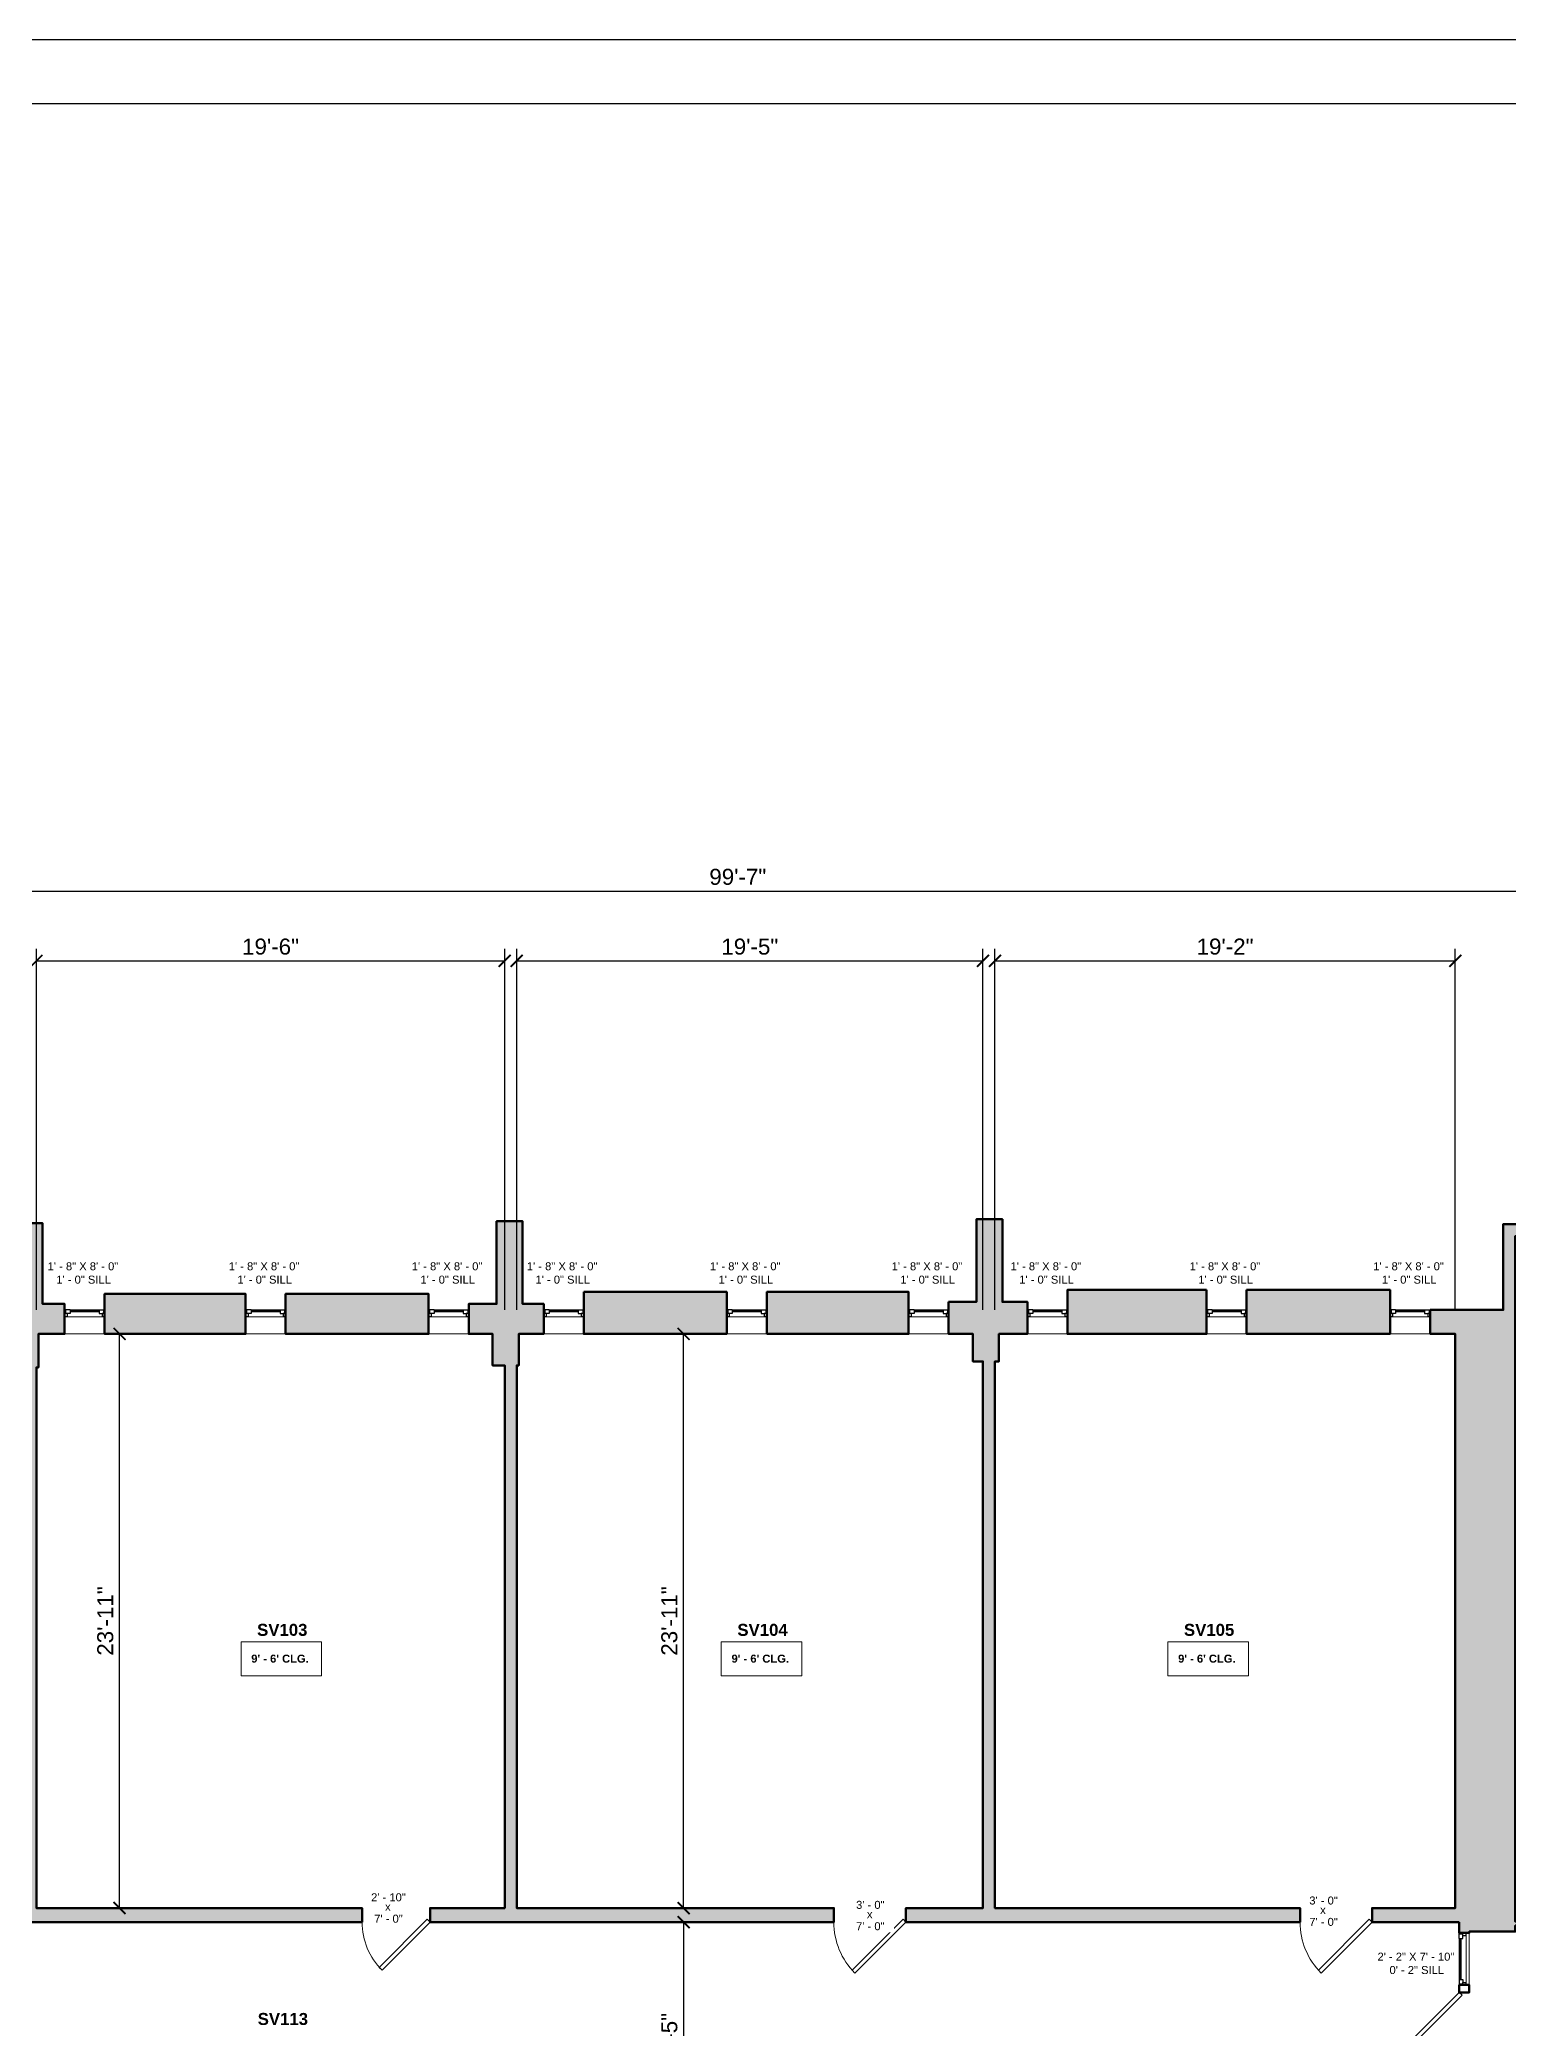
# Model space of a CAD drawing. Header units: inches. Extents: x -2078 to 106214, y -964 to 6385.
# Drawn here: x 70047 to 70781, y 4239 to 5233 of the extents above; entities that cross this region are included whole.
import ezdxf

# ---------------------------------------------------------------- set-up
doc = ezdxf.new("R2010")
doc.units = ezdxf.units.IN
doc.header["$MEASUREMENT"] = 0
for name, color, linetype, lineweight in [('A-ANNO', 2, 'Continuous', 5), ('A-ANNO-DIMS', 1, 'Continuous', 9), ('A-DOOR', 1, 'Continuous', 18), ('A-GLAZ', 2, 'Continuous', 30), ('A-WALL', 3, 'Continuous', 40), ('A-WINDOWS', 2, 'Continuous', 18)]:
    doc.layers.add(name, color=color, linetype=linetype, lineweight=lineweight)
doc.layers.add('A-HATCH', color=9, linetype='Continuous')
doc.layers.add('A-TB', color=7, linetype='Continuous')
doc.styles.add('Arial', font='arial.ttf')
doc.styles.add('Arial_1', font='arial.ttf', dxfattribs={"height": 0.0625})
doc.styles.add('Arial_B', font='arialbd.ttf', dxfattribs={"height": 4.5})
doc.styles.add('Arial_B_1', font='arialbd.ttf', dxfattribs={"height": 3})
doc.styles.add('JC', font='arial.ttf', dxfattribs={"height": 0.125})
doc.dimstyles.new('JC-DIMS', dxfattribs={"dimtxt": 0.125, "dimasz": 0.09375, "dimexe": 0.09375, "dimexo": 0.09375, "dimgap": 0.046875, "dimtad": 1, "dimdec": 1, "dimzin": 0, "dimdsep": 46, "dimlunit": 4, "dimtxsty": 'JC', "dimblk": 'ARCHTICK', "dimcen": 0.09, "dimclrd": 1, "dimclre": 1, "dimclrt": 256, "dimadec": 0, "dimazin": 0, "dimtfac": 1, "dimtdec": 1, "dimtofl": 0, "dimtmove": 1, "dimatfit": 3, "dimfxl": 1, "dimtolj": 1, "dimtzin": 0, "dimarcsym": 0})

# ---------------------------------------------------------------- blocks, each defined once
blk = doc.blocks.new('JC_SINGLE DOOR-NO TRIM - SINGLE DOOR-1545712-Seaver 3RD FL')
at = {"layer": 'A-DOOR', "lineweight": 30}
for p, q in [((-8.46, -26.13), (15.59, -2.09)), ((17, -3.5), (-7.04, -27.54)), ((15.59, -2.09), (17, -3.5)), ((-7.04, -27.54), (-8.46, -26.13))]:
    blk.add_line(p, q, dxfattribs=at)
at = {"layer": 'A-DOOR', "lineweight": 9}
blk.add_arc((17, -3.5), 34, 180, 225, dxfattribs=at)
blk = doc.blocks.new('JC_SINGLE DOOR-NO TRIM - SINGLE DOOR-1507172-Seaver 3RD FL')
at = {"layer": 'A-DOOR', "lineweight": 30}
for p, q in [((-8.87, -27.54), (16.59, -2.09)), ((18, -3.5), (-7.46, -28.96)), ((16.59, -2.09), (18, -3.5)), ((-7.46, -28.96), (-8.87, -27.54))]:
    blk.add_line(p, q, dxfattribs=at)
at = {"layer": 'A-DOOR', "lineweight": 9}
blk.add_arc((18, -3.5), 36, 180, 225, dxfattribs=at)
blk = doc.blocks.new('JC_FIXED WINDOW - MUNTIN - FIXED WINDOW-1545847-Seaver 3RD FL')
at = {"layer": 'A-GLAZ'}
for p, q in [((-10, -6), (-10, 6)), ((10, -6), (10, 6)), ((-10, -2.5), (-8.75, -2.5)), ((-7.25, -6), (-10, -6)), ((-9.5, -6), (-9.5, -4.25)), ((-9.5, -4.25), (-8.75, -4.25)), ((-8.75, -4.25), (-8.75, -2.5)), ((-7.25, -4.25), (-8.75, -4.25)), ((-7.25, -6), (-7.25, -4.25)), ((7.25, -4.25), (9.5, -4.25)), ((7.25, -6), (7.25, -4.25)), ((7.25, -6), (10, -6)), ((8.75, -2.5), (10, -2.5)), ((8.75, -4.25), (8.75, -2.5)), ((9.5, -6), (9.5, -4.25))]:
    blk.add_line(p, q, dxfattribs=at)
at = {"layer": 'A-GLAZ', "lineweight": 9}
for p, q in [((8.75, -2.5), (-8.75, -2.5)), ((7.25, -6), (-7.25, -6))]:
    blk.add_line(p, q, dxfattribs=at)
at = {"layer": 'A-GLAZ', "lineweight": 40}
blk.add_line((-7.25, -5.125), (7.25, -5.125), dxfattribs=at)
at = {"layer": 'A-WINDOWS'}
for p, q in [((-10, 6), (10, 6)), ((10, -6), (-10, -6))]:
    blk.add_line(p, q, dxfattribs=at)
blk = doc.blocks.new('JC_DOUBLE DOOR - DOUBLE DOOR-1545732-Seaver 3RD FL')
at = {"layer": 'A-DOOR', "lineweight": 30}
for p, q in [((-42, 2.5), (-12.3, 32.2)), ((-10.89, 30.78), (-40.59, 1.09)), ((-12.3, 32.2), (-10.89, 30.78)), ((12.3, 32.2), (10.89, 30.78)), ((10.89, 30.78), (40.59, 1.09)), ((42, 2.5), (12.3, 32.2)), ((-40.59, 1.09), (-42, 2.5)), ((40.59, 1.09), (42, 2.5))]:
    blk.add_line(p, q, dxfattribs=at)
at = {"layer": 'A-DOOR', "lineweight": 9}
for centre, start, end in [((-42, 2.5), 360, 45), ((42, 2.5), 135, 180)]:
    blk.add_arc(centre, 42, start, end, dxfattribs=at)
blk = doc.blocks.new('JC_FIXED WINDOW - MUNTIN - 2_-1534516-Seaver 3RD FL')
at = {"layer": 'A-GLAZ'}
for p, q in [((-13, 2.5), (-13, -2.5)), ((-10.25, 2.5), (-13, 2.5)), ((-12.5, 2.5), (-12.5, 0.75)), ((-12.5, 0.75), (-11.75, 0.75)), ((-10.25, 0.75), (-11.75, 0.75)), ((-11.75, 0.75), (-11.75, -1)), ((-10.25, 2.5), (-10.25, 0.75)), ((10.25, 2.5), (13, 2.5)), ((10.25, 2.5), (10.25, 0.75)), ((10.25, 0.75), (12.5, 0.75)), ((11.75, 0.75), (11.75, -1)), ((12.5, 2.5), (12.5, 0.75)), ((13, 2.5), (13, -2.5)), ((-13, -1), (-11.75, -1)), ((11.75, -1), (13, -1))]:
    blk.add_line(p, q, dxfattribs=at)
at = {"layer": 'A-GLAZ', "lineweight": 9}
for p, q in [((10.25, 2.5), (-10.25, 2.5)), ((11.75, -1), (-11.75, -1))]:
    blk.add_line(p, q, dxfattribs=at)
at = {"layer": 'A-GLAZ', "lineweight": 40}
blk.add_line((-10.25, 1.62), (10.25, 1.62), dxfattribs=at)
at = {"layer": 'A-WINDOWS'}
for p, q in [((13, 2.5), (-13, 2.5)), ((-13, -2.5), (13, -2.5))]:
    blk.add_line(p, q, dxfattribs=at)
blk = doc.blocks.new('JC- existing door Tag_quad - JC- existing door Tag_quad-839775-Seaver 3RD FL')
at = {"layer": 'A-ANNO', "insert": (-0.023, 0.038), "char_height": 0.0625, "width": 0.0505, "attachment_point": 1, "style": 'Arial', "bg_fill": 3, "box_fill_scale": 1.25, "bg_fill_color": 256, "bg_fill_true_color": 13158600, "bg_fill_transparency": 0}
blk.add_mtext('x', dxfattribs=at)
blk = doc.blocks.new('_ArchTick')
at = {"color": 0, "linetype": 'ByBlock', "const_width": 0.15}
blk.add_lwpolyline([(-0.5, -0.5), (0.5, 0.5)], dxfattribs=at)
blk = doc.blocks.new('*D2600')
at = {"layer": 'A-ANNO-DIMS', "color": 1, "lineweight": -2, "transparency": 16777216}
for p, q in [((69798.75, 4591.9), (69798.75, 4813.19)), ((70993.75, 4643.8), (70993.75, 4813.19)), ((69798.75, 4807.19), (70993.75, 4807.19))]:
    blk.add_line(p, q, dxfattribs=at)
at = {"layer": 'Defpoints', "color": 0, "transparency": 16777216}
for p in [(70993.75, 4807.19), (70993.75, 4637.8), (69798.75, 4585.9)]:
    blk.add_point(p, dxfattribs=at)
at = {"layer": 'A-ANNO-DIMS', "color": 1, "lineweight": -2, "transparency": 16777216, "xscale": 6, "yscale": 6, "zscale": 6, "rotation": 180}
blk.add_blockref('_ArchTick', (69798.75, 4807.19), dxfattribs=at)
at = {"layer": 'A-ANNO-DIMS', "color": 1, "lineweight": -2, "transparency": 16777216, "xscale": 6, "yscale": 6, "zscale": 6}
blk.add_blockref('_ArchTick', (70993.75, 4807.19), dxfattribs=at)
at = {"layer": 'A-ANNO-DIMS', "color": 2, "transparency": 16777216, "insert": (70396.25, 4814.27), "char_height": 8, "attachment_point": 5, "style": 'JC'}
blk.add_mtext('\\A1;99\'-7"', dxfattribs=at)
blk = doc.blocks.new('*D2541')
at = {"layer": 'A-ANNO-DIMS', "color": 1, "lineweight": -2, "transparency": 16777216}
for p, q in [((70087.28, 4298.9), (70087.28, 4585.9)), ((70087.62, 4585.9), (70093.28, 4585.9)), ((70087.62, 4298.9), (70093.28, 4298.9))]:
    blk.add_line(p, q, dxfattribs=at)
at = {"layer": 'Defpoints', "color": 0, "transparency": 16777216}
for p in [(70081.62, 4585.9), (70087.28, 4585.9), (70081.62, 4298.9)]:
    blk.add_point(p, dxfattribs=at)
at = {"layer": 'A-ANNO-DIMS', "color": 1, "lineweight": -2, "transparency": 16777216, "xscale": 6, "yscale": 6, "zscale": 6}
for p, rotation in [((70087.28, 4585.9), 90), ((70087.28, 4298.9), 270)]:
    blk.add_blockref('_ArchTick', p, dxfattribs=dict(at, rotation=rotation))
at = {"layer": 'A-ANNO-DIMS', "color": 2, "transparency": 16777216, "insert": (70080.19, 4442.4), "char_height": 8, "attachment_point": 5, "rotation": 90, "style": 'JC'}
blk.add_mtext('\\A1;23\'-11"', dxfattribs=at)
blk = doc.blocks.new('*D2543')
at = {"layer": 'A-ANNO-DIMS', "color": 1, "lineweight": -2, "transparency": 16777216}
for p, q in [((70524.75, 4597.9), (70524.75, 4778.32)), ((70524.75, 4772.32), (70754.75, 4772.32)), ((70754.75, 4597.9), (70754.75, 4778.32))]:
    blk.add_line(p, q, dxfattribs=at)
at = {"layer": 'Defpoints', "color": 0, "transparency": 16777216}
for p in [(70754.75, 4772.32), (70524.75, 4591.9), (70754.75, 4591.9)]:
    blk.add_point(p, dxfattribs=at)
at = {"layer": 'A-ANNO-DIMS', "color": 1, "lineweight": -2, "transparency": 16777216, "xscale": 6, "yscale": 6, "zscale": 6, "rotation": 180}
blk.add_blockref('_ArchTick', (70524.75, 4772.32), dxfattribs=at)
at = {"layer": 'A-ANNO-DIMS', "color": 1, "lineweight": -2, "transparency": 16777216, "xscale": 6, "yscale": 6, "zscale": 6}
blk.add_blockref('_ArchTick', (70754.75, 4772.32), dxfattribs=at)
at = {"layer": 'A-ANNO-DIMS', "color": 2, "transparency": 16777216, "insert": (70639.75, 4779.4), "char_height": 8, "attachment_point": 5, "style": 'JC'}
blk.add_mtext('\\A1;19\'-2"', dxfattribs=at)
blk = doc.blocks.new('*D2544')
at = {"layer": 'A-ANNO-DIMS', "color": 1, "lineweight": -2, "transparency": 16777216}
for p, q in [((70285.75, 4597.9), (70285.75, 4778.32)), ((70285.75, 4772.32), (70518.75, 4772.32)), ((70518.75, 4597.9), (70518.75, 4778.32))]:
    blk.add_line(p, q, dxfattribs=at)
at = {"layer": 'Defpoints', "color": 0, "transparency": 16777216}
for p in [(70518.75, 4772.32), (70285.75, 4591.9), (70518.75, 4591.9)]:
    blk.add_point(p, dxfattribs=at)
at = {"layer": 'A-ANNO-DIMS', "color": 1, "lineweight": -2, "transparency": 16777216, "xscale": 6, "yscale": 6, "zscale": 6, "rotation": 180}
blk.add_blockref('_ArchTick', (70285.75, 4772.32), dxfattribs=at)
at = {"layer": 'A-ANNO-DIMS', "color": 1, "lineweight": -2, "transparency": 16777216, "xscale": 6, "yscale": 6, "zscale": 6}
blk.add_blockref('_ArchTick', (70518.75, 4772.32), dxfattribs=at)
at = {"layer": 'A-ANNO-DIMS', "color": 2, "transparency": 16777216, "insert": (70402.25, 4779.4), "char_height": 8, "attachment_point": 5, "style": 'JC'}
blk.add_mtext('\\A1;19\'-5"', dxfattribs=at)
blk = doc.blocks.new('*D2545')
at = {"layer": 'A-ANNO-DIMS', "color": 1, "lineweight": -2, "transparency": 16777216}
for p, q in [((70045.75, 4597.9), (70045.75, 4778.32)), ((70045.75, 4772.32), (70279.75, 4772.32)), ((70279.75, 4597.9), (70279.75, 4778.32))]:
    blk.add_line(p, q, dxfattribs=at)
at = {"layer": 'Defpoints', "color": 0, "transparency": 16777216}
for p in [(70279.75, 4772.32), (70045.75, 4591.9), (70279.75, 4591.9)]:
    blk.add_point(p, dxfattribs=at)
at = {"layer": 'A-ANNO-DIMS', "color": 1, "lineweight": -2, "transparency": 16777216, "xscale": 6, "yscale": 6, "zscale": 6, "rotation": 180}
blk.add_blockref('_ArchTick', (70045.75, 4772.32), dxfattribs=at)
at = {"layer": 'A-ANNO-DIMS', "color": 1, "lineweight": -2, "transparency": 16777216, "xscale": 6, "yscale": 6, "zscale": 6}
blk.add_blockref('_ArchTick', (70279.75, 4772.32), dxfattribs=at)
at = {"layer": 'A-ANNO-DIMS', "color": 2, "transparency": 16777216, "insert": (70162.75, 4779.4), "char_height": 8, "attachment_point": 5, "style": 'JC'}
blk.add_mtext('\\A1;19\'-6"', dxfattribs=at)
blk = doc.blocks.new('*D2554')
at = {"layer": 'A-ANNO-DIMS', "color": 1, "lineweight": -2, "transparency": 16777216}
for p, q in [((70368.81, 4291.9), (70363.15, 4291.9)), ((70369.15, 4291.9), (70369.15, 4178.9)), ((70368.81, 4178.9), (70363.15, 4178.9))]:
    blk.add_line(p, q, dxfattribs=at)
at = {"layer": 'Defpoints', "color": 0, "transparency": 16777216}
for p in [(70374.81, 4291.9), (70369.15, 4178.9), (70374.81, 4178.9)]:
    blk.add_point(p, dxfattribs=at)
at = {"layer": 'A-ANNO-DIMS', "color": 1, "lineweight": -2, "transparency": 16777216, "xscale": 6, "yscale": 6, "zscale": 6}
for p, rotation in [((70369.15, 4291.9), 90), ((70369.15, 4178.9), 270)]:
    blk.add_blockref('_ArchTick', p, dxfattribs=dict(at, rotation=rotation))
at = {"layer": 'A-ANNO-DIMS', "color": 2, "transparency": 16777216, "insert": (70362.07, 4235.4), "char_height": 8, "attachment_point": 5, "rotation": 90, "style": 'JC'}
blk.add_mtext('\\A1;9\'-5"', dxfattribs=at)
blk = doc.blocks.new('*D2555')
at = {"layer": 'A-ANNO-DIMS', "color": 1, "lineweight": -2, "transparency": 16777216}
for p, q in [((70369.15, 4298.9), (70369.15, 4585.9)), ((70369.5, 4585.9), (70375.15, 4585.9)), ((70369.5, 4298.9), (70375.15, 4298.9))]:
    blk.add_line(p, q, dxfattribs=at)
at = {"layer": 'Defpoints', "color": 0, "transparency": 16777216}
for p in [(70363.5, 4585.9), (70369.15, 4585.9), (70363.5, 4298.9)]:
    blk.add_point(p, dxfattribs=at)
at = {"layer": 'A-ANNO-DIMS', "color": 1, "lineweight": -2, "transparency": 16777216, "xscale": 6, "yscale": 6, "zscale": 6}
for p, rotation in [((70369.15, 4585.9), 90), ((70369.15, 4298.9), 270)]:
    blk.add_blockref('_ArchTick', p, dxfattribs=dict(at, rotation=rotation))
at = {"layer": 'A-ANNO-DIMS', "color": 2, "transparency": 16777216, "insert": (70362.07, 4442.4), "char_height": 8, "attachment_point": 5, "rotation": 90, "style": 'JC'}
blk.add_mtext('\\A1;23\'-11"', dxfattribs=at)
blk = doc.blocks.new('JC_TB_48x36 - JC_TB_3624-1264225-Floor Plans')
at = {"layer": 'A-TB'}
for p, q in [((47.997, 24.012), (-0.003, 24.012)), ((47.497, 23.512), (0.747, 23.512))]:
    blk.add_line(p, q, dxfattribs=at)

msp = doc.modelspace()

# ---------------------------------------------------------------- hatches: boundary and pattern name
at = {"layer": 'A-HATCH'}
h = msp.add_hatch(color=256, dxfattribs=at)
h.dxf.hatch_style = 1
h.paths.add_polyline_path([(70067.139, 3713.046), (70053.274, 3721.031), (70017.589, 3659.073), (70031.453, 3651.088)])
h.paths.add_polyline_path([(70112.557, 3791.901), (70098.692, 3799.887), (70063.256, 3738.362), (70077.121, 3730.376)])
h.paths.add_polyline_path([(70136.04, 3832.672), (70141.947, 3842.928), (70134.646, 3847.133), (70136.117, 3849.686), (70130.051, 3853.179), (70128.581, 3850.626), (70128.082, 3850.914), (70120.757, 3838.197), (70106.525, 3846.394), (70105.527, 3844.661), (69910.997, 3956.703), (69915.466, 3964.573), (69909.379, 3968.029), (69852.844, 3868.46), (69858.932, 3865.004), (69907.541, 3950.616), (70102.033, 3838.595), (70100.536, 3835.996), (70114.768, 3827.798), (70108.674, 3817.218), (70122.539, 3809.232), (70129.052, 3820.54), (70163.918, 3800.459), (70170.905, 3812.591)])
h.paths.add_polyline_path([(69993.023, 3584.364), (69979.158, 3592.349), (69956.054, 3552.236), (69748.317, 3670.187), (69841.157, 3833.698), (69835.069, 3837.154), (69739.761, 3669.295), (69805.674, 3631.87), (69769.003, 3567.285), (69852.485, 3519.885), (69856.435, 3526.842), (69814.956, 3550.393), (69814.883, 3550.356), (69814.917, 3550.416), (69779.91, 3570.292), (69812.631, 3627.92), (69953.559, 3547.903), (69943.472, 3530.391), (69957.337, 3522.406)])
h.paths.add_polyline_path([(70009.403, 3612.804), (70043.697, 3593.052), (70050.684, 3605.183), (70016.39, 3624.935), (70021.471, 3633.757), (70007.607, 3641.742), (69989.14, 3609.68), (70003.005, 3601.695)])
h.paths.add_polyline_path([(69922.798, 3382.341), (69929.249, 3393.627), (69894.58, 3413.445), (69901.438, 3425.353), (69887.573, 3433.338), (69880.689, 3421.386), (69607.377, 3577.621), (69600.926, 3566.335), (69602.014, 3565.713), (69600.029, 3562.24), (69714.627, 3496.732), (69716.612, 3500.205)])
h.paths.add_polyline_path([(69947.355, 3505.075), (69933.49, 3513.061), (69897.555, 3450.669), (69911.42, 3442.684)])
h.paths.add_polyline_path([(70178.47, 3923.219), (70180.172, 3923.219), (70180.172, 3930.219), (70174.423, 3930.219), (70170.977, 3924.236), (70177.043, 3920.742)])
h.paths.add_polyline_path([(70277.746, 3930.219), (70264.172, 3930.219), (70264.172, 3923.219), (70265.865, 3923.219), (70265.865, 3916.219), (70279.091, 3916.219), (70279.091, 3874.903), (70291.091, 3874.903), (70291.091, 3916.219), (70303.108, 3916.219), (70303.108, 3930.219), (70290.746, 3930.219), (70290.746, 3946.903), (70287.746, 3946.903), (70287.746, 4171.903), (70322.358, 4171.903), (70322.358, 4178.903), (70271.051, 4178.903), (70271.051, 4171.903), (70280.746, 4171.903), (70280.746, 3946.903), (70277.746, 3946.903)])
h.paths.add_polyline_path([(70393.108, 3916.219), (70393.108, 3930.219), (70323.108, 3930.219), (70323.108, 3916.219)])
h.paths.add_polyline_path([(70485.608, 3916.219), (70485.608, 3930.219), (70413.108, 3930.219), (70413.108, 3916.219)])
h.paths.add_polyline_path([(70517.984, 3920.219), (70517.984, 3877.903), (70530.984, 3877.903), (70530.984, 3920.219), (70542.874, 3920.219), (70542.888, 3932.903), (70529.984, 3932.903), (70529.984, 3948.903), (70517.984, 3948.903), (70517.984, 3932.903), (70505.608, 3932.903), (70505.608, 3916.219), (70505.824, 3916.219), (70505.824, 3920.219)])
h.paths.add_polyline_path([(70562.874, 3932.903), (70562.874, 3914.219), (70633.489, 3914.219), (70633.489, 3928.219), (70615.746, 3928.219), (70615.746, 4120.395), (70685.239, 4120.395), (70685.239, 4099.432), (70756.746, 4099.432), (70756.746, 3928.219), (70745.824, 3928.219), (70745.824, 3920.219), (70759.622, 3920.219), (70759.622, 3878.903), (70777.746, 3878.903), (70777.746, 3858.395), (70791.574, 3858.395), (70791.574, 3866.395), (70787.746, 3866.395), (70787.746, 4136.837), (70787.746, 4145.77), (70761.746, 4145.77), (70761.746, 4146.27), (70756.746, 4146.27), (70756.746, 4104.432), (70690.239, 4104.432), (70690.239, 4125.395), (70615.746, 4125.395), (70615.746, 4178.903), (70575.239, 4178.903), (70575.239, 4171.903), (70610.746, 4171.903), (70610.746, 3932.903)])
h.paths.add_polyline_path([(70725.324, 3914.219), (70725.324, 3920.219), (70725.824, 3920.219), (70725.824, 3928.219), (70653.489, 3928.219), (70653.489, 3914.219)], flags=17)
h.paths.add_polyline_path([(70993.746, 3866.395), (70993.574, 3866.395), (70993.574, 3858.395), (71019.746, 3858.395), (71019.746, 3882.572), (71023.122, 3882.572), (71023.122, 3890.572), (71019.746, 3890.572), (71019.746, 4146.438), (71003.746, 4146.438), (71003.746, 4146.403), (70993.746, 4146.403), (70993.746, 4138.837)])
h.paths.add_polyline_path([(71003.746, 4331.403), (70993.746, 4331.403), (70993.746, 4290.204), (70993.746, 4286.403), (71003.746, 4286.403), (71003.746, 4287.438), (71019.746, 4287.438), (71019.746, 4348.286), (71003.746, 4348.286)])
h.paths.add_polyline_path([(70993.746, 4386.403), (71003.746, 4386.403), (71003.746, 4384.286), (71019.746, 4384.286), (71019.746, 4408.286), (71020.622, 4408.286), (71020.622, 4418.286), (71019.746, 4418.286), (71019.746, 4435.438), (71003.746, 4435.438), (71003.746, 4640.802), (70990.934, 4640.802), (70990.934, 4634.802), (70993.746, 4634.802)])
h.paths.add_polyline_path([(70784.746, 4634.802), (70785.934, 4634.802), (70785.934, 4640.802), (70778.746, 4640.802), (70778.746, 4597.903), (70742.239, 4597.903), (70742.239, 4585.903), (70754.746, 4585.903), (70754.746, 4298.903), (70713.239, 4298.903), (70713.239, 4291.903), (70756.746, 4291.903), (70756.746, 4286.52), (70761.746, 4286.52), (70761.746, 4287.182), (70784.746, 4287.182), (70784.746, 4290.204), (70785.746, 4290.204), (70785.746, 4292.204), (70784.746, 4292.204)])
h.paths.add_polyline_path([(70869.934, 4641.397), (70863.934, 4641.397), (70863.934, 4640.802), (70863.934, 4634.802), (70869.934, 4634.802)])
h.paths.add_polyline_path([(70912.934, 4640.802), (70912.934, 4641.403), (70906.934, 4641.403), (70906.934, 4634.802), (70912.934, 4634.802)])
h.paths.add_polyline_path([(70863.934, 4691.397), (70869.934, 4691.397), (70869.934, 4691.403), (70870.434, 4691.403), (70870.434, 4697.403), (70863.934, 4697.403)])
h.paths.add_polyline_path([(70912.934, 4691.403), (70912.934, 4697.403), (70906.434, 4697.403), (70906.434, 4691.403), (70906.934, 4691.403)])
h.paths.add_polyline_path([(70722.239, 4585.903), (70722.239, 4597.903), (70722.239, 4607.903), (70650.489, 4607.903), (70650.489, 4585.903)])
h.paths.add_polyline_path([(70560.989, 4607.903), (70560.989, 4585.903), (70630.489, 4585.903), (70630.489, 4607.903)], flags=17)
h.paths.add_polyline_path([(70513.746, 4572.152), (70518.746, 4572.152), (70518.746, 4298.903), (70480.239, 4298.903), (70480.239, 4291.903), (70677.239, 4291.903), (70677.239, 4298.903), (70524.746, 4298.903), (70524.746, 4572.152), (70526.746, 4572.152), (70526.746, 4585.903), (70540.989, 4585.903), (70540.989, 4601.903), (70528.488, 4601.903), (70528.488, 4643.219), (70515.488, 4643.219), (70515.488, 4601.903), (70501.583, 4601.903), (70501.583, 4585.903), (70513.746, 4585.903)])
h.paths.add_polyline_path([(70285.746, 4298.903), (70285.746, 4570.152), (70286.746, 4570.152), (70286.746, 4585.903), (70299.254, 4585.903), (70299.254, 4597.903), (70299.254, 4600.903), (70288.731, 4600.903), (70288.731, 4642.219), (70275.731, 4642.219), (70275.731, 4600.903), (70261.754, 4600.903), (70261.754, 4597.903), (70261.754, 4585.903), (70273.746, 4585.903), (70273.746, 4570.152), (70279.746, 4570.152), (70279.746, 4298.903), (70242.504, 4298.903), (70242.504, 4291.903), (70444.239, 4291.903), (70444.239, 4298.903)])
h.paths.add_polyline_path([(70319.254, 4606.903), (70319.254, 4597.903), (70319.254, 4585.903), (70390.754, 4585.903), (70390.754, 4597.903), (70390.754, 4606.903)], flags=17)
h.paths.add_polyline_path([(70410.754, 4606.903), (70410.754, 4597.903), (70410.754, 4585.903), (70481.583, 4585.903), (70481.583, 4597.903), (70481.583, 4606.903)])
h.paths.add_polyline_path([(70170.303, 4605.903), (70170.303, 4585.903), (70241.754, 4585.903), (70241.754, 4597.903), (70241.754, 4605.903)])
h.paths.add_polyline_path([(70150.303, 4585.903), (70150.303, 4597.903), (70150.303, 4605.903), (70079.803, 4605.903), (70079.803, 4597.903), (70079.803, 4585.903)], flags=17)
h.paths.add_polyline_path([(70045.746, 4298.903), (70045.746, 4569.152), (70046.746, 4569.152), (70046.746, 4585.903), (70059.803, 4585.903), (70059.803, 4597.903), (70059.803, 4600.903), (70048.859, 4600.903), (70048.859, 4641.219), (70035.859, 4641.219), (70035.859, 4600.903), (70023.303, 4600.903), (70023.303, 4597.903), (70023.303, 4585.903), (70033.746, 4585.903), (70033.746, 4569.152), (70039.746, 4569.152), (70039.746, 4298.903), (70036.773, 4298.903), (70036.773, 4291.903), (70208.504, 4291.903), (70208.504, 4298.903)])
h.paths.add_polyline_path([(69930.803, 4604.903), (69930.803, 4597.903), (69930.803, 4585.903), (70003.303, 4585.903), (70003.303, 4597.903), (70003.303, 4604.903)])
h.paths.add_polyline_path([(69910.803, 4585.903), (69910.803, 4597.903), (69910.803, 4604.903), (69840.303, 4604.903), (69840.303, 4597.903), (69840.303, 4585.903)])
h.paths.add_polyline_path([(69767.901, 4540.818), (69757.487, 4546.78), (69750.544, 4550.754), (69715.519, 4489.57), (69722.462, 4485.595), (69722.474, 4485.617), (69732.889, 4479.655)])
h.paths.add_polyline_path([(69949.377, 4269.332), (69967.532, 4258.991), (69989.239, 4271.432), (69989.239, 4291.903), (70000.773, 4291.903), (70000.773, 4298.903), (69997.492, 4298.903), (69997.492, 4317.066), (70002.469, 4319.918), (69999.982, 4324.256), (69914.957, 4275.525), (69916.946, 4272.054), (69913.91, 4270.314), (69916.396, 4265.976), (69919.433, 4267.716), (69930.526, 4248.361), (69919.046, 4228.206), (69884.683, 4247.8), (69890.368, 4251.058), (69887.882, 4255.396), (69879.642, 4250.674), (69683.742, 4362.371), (69685.226, 4364.975), (69671.666, 4372.707), (69677.619, 4383.105), (69667.205, 4389.067), (69664.468, 4390.627), (69658.329, 4379.861), (69622.859, 4400.166), (69616.897, 4389.751), (69652.385, 4369.436), (69646.277, 4358.723), (69659.371, 4351.228), (69665.705, 4362.292), (69679.283, 4354.55), (69680.275, 4356.29), (69915.582, 4222.124), (69897.028, 4189.551), (69902.241, 4186.581)])
h.paths.add_polyline_path([(69596.544, 4281.733), (69603.487, 4277.759), (69603.499, 4277.78), (69613.913, 4271.818), (69649.435, 4333.871), (69639.02, 4339.832), (69639.008, 4339.811), (69632.065, 4343.785)])
h.paths.add_polyline_path([(69551.471, 4202.997), (69568.829, 4193.061), (69603.977, 4254.461), (69593.563, 4260.423), (69593.571, 4260.437), (69586.633, 4264.421)])
h.paths.add_polyline_path([(69552.682, 4164.854), (69558.889, 4175.698), (69545.228, 4183.518), (69538.656, 4171.99), (69503.696, 4192.003), (69497.735, 4181.588), (69532.712, 4161.566), (69526.654, 4150.942), (69529.845, 4149.116), (69529.848, 4149.121), (69540.262, 4143.159), (69546.72, 4154.44), (69559.381, 4147.221), (69565.325, 4157.646)])
h.paths.add_polyline_path([(69530.326, 4125.802), (69519.912, 4131.763), (69512.969, 4135.738), (69477.447, 4073.686), (69494.804, 4063.75)])
h.paths.add_polyline_path([(69488.905, 3939.473), (69479.45, 3922.889), (69475.803, 3924.96), (69473.334, 3920.612), (69482.191, 3915.583), (69490.155, 3929.551), (69547.17, 3897.042), (69497.382, 3809.355), (69384.991, 3871.918), (69410.901, 3917.18), (69400.486, 3923.141), (69393.544, 3927.116), (69357.785, 3864.65), (69375.143, 3854.714), (69375.448, 3855.248), (69402.207, 3840.006), (69375.813, 3793.52), (69373.536, 3794.821), (69372.048, 3792.217), (69379.953, 3787.698), (69381.442, 3790.302), (69378.418, 3792.031), (69404.814, 3838.521), (69430.882, 3823.673), (69404.463, 3777.143), (69404.014, 3777.399), (69402.525, 3774.795), (69408.986, 3771.101), (69410.475, 3773.706), (69407.067, 3775.654), (69433.489, 3822.188), (69460.56, 3806.768), (69433.98, 3760.269), (69433.048, 3760.802), (69431.559, 3758.198), (69435.096, 3756.176), (69463.167, 3805.283), (69572.478, 3743.019), (69534.627, 3676.567), (69587.631, 3646.375), (69583.377, 3638.907), (69588.591, 3635.937), (69606.531, 3667.433), (69601.318, 3670.403), (69593.571, 3656.802), (69546.649, 3683.529), (69576.581, 3736.078), (69623.503, 3709.351), (69619.136, 3701.684), (69624.349, 3698.714), (69663.258, 3767.022), (69658.044, 3769.992), (69642.944, 3743.482), (69608.461, 3732.581), (69585.883, 3745.401), (69574.22, 3778.413), (69596.778, 3817.976), (69589.828, 3821.939), (69588.141, 3818.979), (69585.535, 3820.465), (69584.049, 3817.859), (69586.655, 3816.373), (69562.109, 3773.324), (69533.276, 3789.374), (69557.545, 3832.971), (69561.462, 3830.737), (69562.948, 3833.343), (69555.13, 3837.801), (69553.644, 3835.195), (69554.938, 3834.457), (69530.655, 3790.833), (69503.498, 3805.95), (69528.306, 3849.642), (69531.057, 3848.073), (69532.543, 3850.68), (69529.787, 3852.251), (69553.251, 3893.575), (69648.062, 3839.516), (69618.421, 3787.313), (69625.378, 3783.363), (69655.012, 3835.554), (69685.49, 3818.176), (69675.862, 3801.273), (69681.076, 3798.304), (69716.559, 3860.597), (69711.345, 3863.567), (69689.45, 3825.127)])
h.paths.add_polyline_path([(69427.222, 3945.692), (69440.004, 3938.404), (69440.492, 3939.259), (69442.028, 3938.387), (69444.497, 3942.735), (69442.968, 3943.603), (69445.951, 3948.856), (69433.184, 3956.105), (69439.479, 3967.102), (69427.041, 3974.216), (69420.791, 3963.256), (69384.927, 3983.787), (69378.468, 3972.504), (69414.352, 3951.963), (69408.467, 3941.641), (69420.847, 3934.554)])
h.paths.add_polyline_path([(69317.856, 3754.641), (69319.997, 3758.381), (69306.085, 3766.337), (69298.997, 3753.904), (69264.644, 3773.541), (69258.192, 3762.255), (69464.746, 3644.181), (69462.761, 3640.708), (69578.105, 3574.773), (69586.541, 3589.532), (69568.147, 3600.047), (69570.773, 3604.656), (69565.559, 3607.626), (69562.938, 3603.024), (69469.462, 3656.459), (69498.289, 3706.889), (69492.212, 3710.363), (69468.347, 3668.615)])
h.paths.add_polyline_path([(69312.721, 3785.576), (69319.515, 3781.693), (69319.519, 3781.7), (69329.933, 3775.739), (69347.424, 3806.293), (69349.475, 3805.12), (69350.964, 3807.724), (69348.914, 3808.896), (69365.206, 3837.357), (69347.889, 3847.255)])
h.paths.add_polyline_path([(69626.402, 4390.736), (69655.682, 4390.736), (69655.682, 4398.978), (69626.402, 4398.978)], flags=24)
h.paths.add_polyline_path([(69519.991, 4186.041), (69549.27, 4186.041), (69549.27, 4194.284), (69519.991, 4194.284)], flags=9)
h.paths.add_polyline_path([(69386.2, 3974.732), (69415.48, 3974.732), (69415.48, 3982.975), (69386.2, 3982.975)], flags=24)
h.paths.add_polyline_path([(69381.867, 3981.399), (69419.163, 3981.399), (69419.163, 3989.642), (69381.867, 3989.642)], flags=9)

# ---------------------------------------------------------------- linework, layer by layer
at = {"layer": 'A-ANNO', "flags": 128}
for points in [[(70147.993, 4432.042), (70188.242, 4432.042), (70188.242, 4414.974), (70147.993, 4414.974)], [(70387.993, 4432.042), (70428.242, 4432.042), (70428.242, 4414.974), (70387.993, 4414.974)], [(70611.163, 4432.042), (70651.412, 4432.042), (70651.412, 4414.974), (70611.163, 4414.974)]]:
    msp.add_lwpolyline(points, close=True, dxfattribs=at)

# ---------------------------------------------------------------- block references
at = {"layer": 'A-DOOR'}
for name, p in [('JC_SINGLE DOOR-NO TRIM - SINGLE DOOR-1545712-Seaver 3RD FL', (70225.504, 4295.403)), ('JC_SINGLE DOOR-NO TRIM - SINGLE DOOR-1507172-Seaver 3RD FL', (70462.239, 4295.403)), ('JC_SINGLE DOOR-NO TRIM - SINGLE DOOR-1507172-Seaver 3RD FL', (70695.239, 4295.403))]:
    msp.add_blockref(name, p, dxfattribs=at)
at = {"layer": 'A-DOOR', "rotation": 89.9999999999999}
msp.add_blockref('JC_DOUBLE DOOR - DOUBLE DOOR-1545732-Seaver 3RD FL', (70759.246, 4214.77), dxfattribs=at)
at = {"layer": 'A-WINDOWS'}
for name, p, rotation in [('JC_FIXED WINDOW - MUNTIN - FIXED WINDOW-1545847-Seaver 3RD FL', (70069.803, 4591.903), 180), ('JC_FIXED WINDOW - MUNTIN - FIXED WINDOW-1545847-Seaver 3RD FL', (70160.303, 4591.903), 180), ('JC_FIXED WINDOW - MUNTIN - FIXED WINDOW-1545847-Seaver 3RD FL', (70251.754, 4591.903), 180), ('JC_FIXED WINDOW - MUNTIN - FIXED WINDOW-1545847-Seaver 3RD FL', (70309.254, 4591.903), 180), ('JC_FIXED WINDOW - MUNTIN - FIXED WINDOW-1545847-Seaver 3RD FL', (70400.754, 4591.903), 180), ('JC_FIXED WINDOW - MUNTIN - FIXED WINDOW-1545847-Seaver 3RD FL', (70491.583, 4591.903), 180), ('JC_FIXED WINDOW - MUNTIN - FIXED WINDOW-1545847-Seaver 3RD FL', (70550.989, 4591.903), 180), ('JC_FIXED WINDOW - MUNTIN - FIXED WINDOW-1545847-Seaver 3RD FL', (70640.489, 4591.903), 180), ('JC_FIXED WINDOW - MUNTIN - FIXED WINDOW-1545847-Seaver 3RD FL', (70732.239, 4591.903), 180), ('JC_FIXED WINDOW - MUNTIN - 2_-1534516-Seaver 3RD FL', (70759.246, 4273.52), 89.9999999999999)]:
    msp.add_blockref(name, p, dxfattribs=dict(at, rotation=rotation))

# ---------------------------------------------------------------- texts
at = {"layer": 'A-ANNO', "attachment_point": 1}
for s, insert, char_height, width, style in [('1\' - 8" X 8\' - 0"', (70051.359, 4621.679), 4, 44.642, 'Arial_1'), ('1\' - 8" X 8\' - 0"', (70141.859, 4621.679), 4, 44.642, 'Arial_1'), ('1\' - 8" X 8\' - 0"', (70233.31, 4621.679), 4, 44.642, 'Arial_1'), ('1\' - 8" X 8\' - 0"', (70290.81, 4621.679), 4, 44.642, 'Arial_1'), ('1\' - 8" X 8\' - 0"', (70382.31, 4621.679), 4, 44.642, 'Arial_1'), ('1\' - 8" X 8\' - 0"', (70473.14, 4621.679), 4, 44.642, 'Arial_1'), ('1\' - 8" X 8\' - 0"', (70532.546, 4621.679), 4, 44.642, 'Arial_1'), ('1\' - 8" X 8\' - 0"', (70622.046, 4621.679), 4, 44.642, 'Arial_1'), ('1\' - 8" X 8\' - 0"', (70713.796, 4621.679), 4, 44.642, 'Arial_1'), ('1\' - 0" SILL', (70055.693, 4615.013), 4, 34.138, 'Arial_1'), ('1\' - 0" SILL', (70146.193, 4615.013), 4, 34.138, 'Arial_1'), ('1\' - 0" SILL', (70237.644, 4615.013), 4, 34.138, 'Arial_1'), ('1\' - 0" SILL', (70295.144, 4615.013), 4, 34.138, 'Arial_1'), ('1\' - 0" SILL', (70386.644, 4615.013), 4, 34.138, 'Arial_1'), ('1\' - 0" SILL', (70477.473, 4615.013), 4, 34.138, 'Arial_1'), ('1\' - 0" SILL', (70536.879, 4615.013), 4, 34.138, 'Arial_1'), ('1\' - 0" SILL', (70626.379, 4615.013), 4, 34.138, 'Arial_1'), ('1\' - 0" SILL', (70718.129, 4615.013), 4, 34.138, 'Arial_1'), ("9' - 6' CLG.", (70153.113, 4425.589), 4, 36.158, 'Arial_B_1'), ("9' - 6' CLG.", (70393.113, 4425.589), 4, 36.158, 'Arial_B_1'), ("9' - 6' CLG.", (70616.283, 4425.589), 4, 36.158, 'Arial_B_1'), ('2\' - 2" X 7\' - 10"', (70715.909, 4276.634), 4, 48.48, 'Arial_1'), ('0\' - 2" SILL', (70721.909, 4269.967), 4, 34.138, 'Arial_1'), ('SV113', (70156.32, 4246.503), 6, 58.782, 'Arial_B')]:
    msp.add_mtext(s, dxfattribs=dict(at, insert=insert, char_height=char_height, width=width, style=style))

# ---------------------------------------------------------------- dimensions: what is measured, and where the dimension line sits
at = {"layer": 'A-ANNO-DIMS'}
for base, p1, p2, picture, middle in [((70993.746, 4807.185), (69798.745, 4585.903), (70993.746, 4637.802), '*D2600', (70396.246, 4814.27)), ((70279.746, 4772.317), (70045.746, 4591.903), (70279.746, 4591.903), '*D2545', (70162.746, 4779.402)), ((70518.746, 4772.317), (70285.746, 4591.903), (70518.746, 4591.903), '*D2544', (70402.246, 4779.402)), ((70754.746, 4772.317), (70524.746, 4591.903), (70754.746, 4591.903), '*D2543', (70639.746, 4779.402))]:
    dim = msp.add_linear_dim(base=base, p1=p1, p2=p2, dimstyle='JC-DIMS', override={"dimdec": 0, "dimclrt": 2}, dxfattribs=at)
    dim.commit()
    dim.dimension.update_dxf_attribs({"geometry": picture, "text_midpoint": middle})
for base, p1, p2, picture, middle in [((70087.279, 4585.903), (70081.622, 4298.903), (70081.622, 4585.903), '*D2541', (70080.192, 4442.403)), ((70369.154, 4585.903), (70363.497, 4298.903), (70363.497, 4585.903), '*D2555', (70362.067, 4442.403)), ((70369.154, 4178.903), (70374.811, 4291.903), (70374.811, 4178.903), '*D2554', (70362.07, 4235.403))]:
    dim = msp.add_linear_dim(base=base, p1=p1, p2=p2, angle=90, dimstyle='JC-DIMS', override={"dimdec": 0, "dimclrt": 2}, dxfattribs=at)
    dim.commit()
    dim.dimension.update_dxf_attribs({"geometry": picture, "text_midpoint": middle})

# ---------------------------------------------------------------- next in the draw order: block references
at = {"layer": 'A-ANNO', "xscale": 64, "yscale": 64, "zscale": 64}
for p in [(70221.452, 4299.17), (70462.239, 4295.403), (70688.728, 4297.572)]:
    msp.add_blockref('JC- existing door Tag_quad - JC- existing door Tag_quad-839775-Seaver 3RD FL', p, dxfattribs=at)

# ---------------------------------------------------------------- next in the draw order: texts
at = {"layer": 'A-ANNO', "char_height": 4, "attachment_point": 1, "style": 'Arial_1', "bg_fill": 3, "box_fill_scale": 1.25, "bg_fill_color": 256, "bg_fill_true_color": 13158600, "bg_fill_transparency": 0}
for s, insert, width in [('2\' - 10"', (70212.991, 4306.307), 21.816), ('3\' - 0"', (70455.353, 4302.54), 17.978), ('3\' - 0"', (70681.842, 4304.709), 17.978)]:
    msp.add_mtext(s, dxfattribs=dict(at, insert=insert, width=width))

# ---------------------------------------------------------------- next in the draw order: texts
at = {"layer": 'A-ANNO', "char_height": 4, "width": 17.978, "attachment_point": 1, "style": 'Arial_1', "bg_fill": 3, "box_fill_scale": 1.25, "bg_fill_color": 256, "bg_fill_true_color": 13158600, "bg_fill_transparency": 0}
for insert in [(70214.566, 4295.626), (70681.842, 4294.028), (70455.353, 4291.858)]:
    msp.add_mtext('7\' - 0"', dxfattribs=dict(at, insert=insert))

# ---------------------------------------------------------------- next in the draw order: block references
at = {"layer": 'A-TB', "xscale": 64, "yscale": 64, "zscale": 64}
msp.add_blockref('JC_TB_48x36 - JC_TB_3624-1264225-Floor Plans', (68894.08, 3695.863), dxfattribs=at)

# ---------------------------------------------------------------- next in the draw order: linework, layer by layer
at = {"layer": 'A-WALL', "lineweight": 60}
for points in [[(70035.859, 4600.903), (70023.303, 4600.903), (70023.303, 4597.903), (70023.303, 4585.903), (70033.746, 4585.903), (70033.746, 4569.152), (70039.746, 4569.152), (70039.746, 4298.903), (70036.773, 4298.903), (70036.773, 4291.903), (70208.504, 4291.903), (70208.504, 4298.903), (70045.746, 4298.903), (70045.746, 4569.152), (70046.746, 4569.152), (70046.746, 4585.903), (70059.803, 4585.903), (70059.803, 4597.903), (70059.803, 4600.903), (70048.859, 4600.903), (70048.859, 4641.219), (70035.859, 4641.219)], [(70242.504, 4291.903), (70444.239, 4291.903), (70444.239, 4298.903), (70285.746, 4298.903), (70285.746, 4570.152), (70286.746, 4570.152), (70286.746, 4585.903), (70299.254, 4585.903), (70299.254, 4597.903), (70299.254, 4600.903), (70288.731, 4600.903), (70288.731, 4642.219), (70275.731, 4642.219), (70275.731, 4600.903), (70261.754, 4600.903), (70261.754, 4597.903), (70261.754, 4585.903), (70273.746, 4585.903), (70273.746, 4570.152), (70279.746, 4570.152), (70279.746, 4298.903), (70242.504, 4298.903)], [(70501.583, 4601.903), (70501.583, 4585.903), (70513.746, 4585.903), (70513.746, 4572.152), (70518.746, 4572.152), (70518.746, 4298.903), (70480.239, 4298.903), (70480.239, 4291.903), (70677.239, 4291.903), (70677.239, 4298.903), (70524.746, 4298.903), (70524.746, 4572.152), (70526.746, 4572.152), (70526.746, 4585.903), (70540.989, 4585.903), (70540.989, 4601.903), (70528.488, 4601.903), (70528.488, 4643.219), (70515.488, 4643.219), (70515.488, 4601.903)], [(70756.746, 4291.903), (70756.746, 4286.52), (70761.746, 4286.52), (70761.746, 4287.182), (70784.746, 4287.182), (70784.746, 4290.204), (70785.746, 4290.204), (70785.746, 4292.204), (70784.746, 4292.204), (70784.746, 4634.802), (70785.934, 4634.802), (70785.934, 4640.802), (70778.746, 4640.802), (70778.746, 4597.903), (70742.239, 4597.903), (70742.239, 4585.903), (70754.746, 4585.903), (70754.746, 4298.903), (70713.239, 4298.903), (70713.239, 4291.903)], [(70079.803, 4597.903), (70079.803, 4585.903), (70150.303, 4585.903), (70150.303, 4597.903), (70150.303, 4605.903), (70079.803, 4605.903)], [(70241.754, 4597.903), (70241.754, 4605.903), (70170.303, 4605.903), (70170.303, 4585.903), (70241.754, 4585.903)], [(70319.254, 4606.903), (70319.254, 4597.903), (70319.254, 4585.903), (70390.754, 4585.903), (70390.754, 4597.903), (70390.754, 4606.903)], [(70410.754, 4585.903), (70481.583, 4585.903), (70481.583, 4606.903), (70410.754, 4606.903), (70410.754, 4597.903)], [(70630.489, 4607.903), (70560.989, 4607.903), (70560.989, 4585.903), (70630.489, 4585.903)], [(70650.489, 4607.903), (70650.489, 4585.903), (70722.239, 4585.903), (70722.239, 4597.903), (70722.239, 4607.903)], [(70756.746, 4260.52), (70756.746, 4256.77), (70761.746, 4256.77), (70761.746, 4260.52)]]:
    msp.add_lwpolyline(points, close=True, dxfattribs=at)

# ---------------------------------------------------------------- next in the draw order: texts
at = {"layer": 'A-ANNO', "attachment_point": 1}
for s, insert, char_height, width, style in [('SV103', (70156.027, 4440.975), 6, 82.07653, 'Arial_B'), ('SV104', (70396.027, 4440.975), 6, 82.07653, 'Arial_B'), ('SV105', (70619.197, 4440.975), 6, 82.07653, 'Arial_B'), ("9' - 6' CLG.", (70616.283, 4425.589), 4, 36.158, 'Arial_B_1')]:
    msp.add_mtext(s, dxfattribs=dict(at, insert=insert, char_height=char_height, width=width, style=style))

doc.saveas('drawing.dxf')
